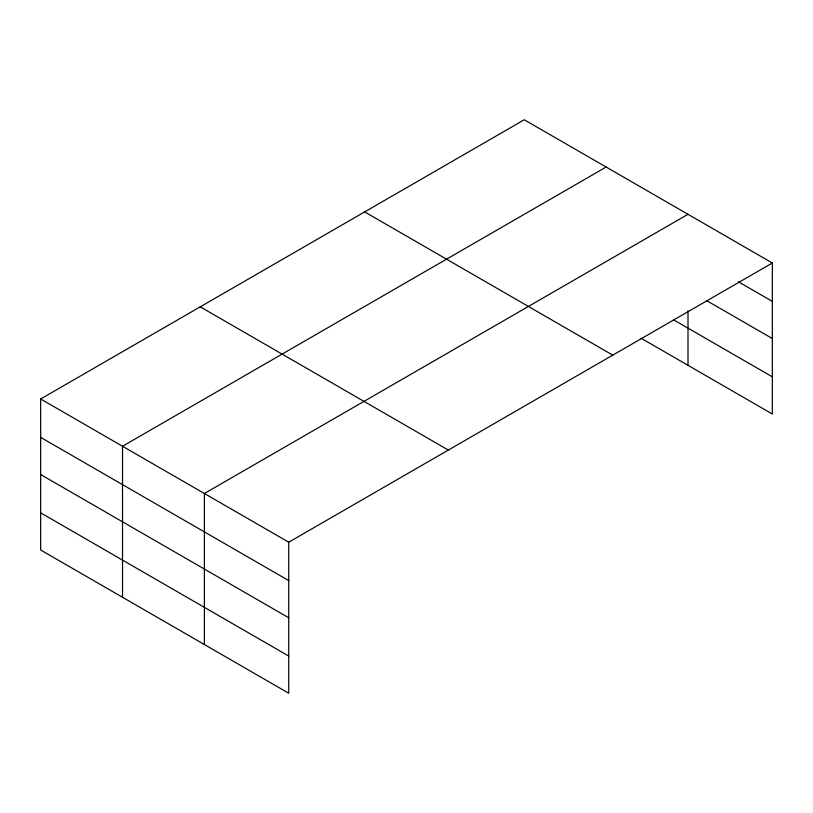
<?xml version="1.0" encoding="UTF-8"?>
<svg xmlns="http://www.w3.org/2000/svg" width="813" height="813" viewBox="0 0 813 813"><rect width="100%" height="100%" fill="white"/><g stroke="black" fill="none" stroke-linecap="round" stroke-linejoin="round"><path stroke-width="1.22" d="M40.65 398.98L288.737 542.21L288.737 693.235L40.65 549.995L40.65 398.98L524.263 119.765L772.35 263.006L772.35 414.02L641.061 338.218M606.132 167.041L122.519 446.246L122.519 597.26M688.001 214.307L204.388 493.511L204.388 644.526M288.737 542.21L772.35 263.006M738.387 281.776L772.35 301.389M706.619 300.607L772.35 338.554M673.804 319.956L772.35 376.846M364.671 211.908L612.758 355.139M200.242 306.836L448.329 450.077M40.65 437.364L288.737 580.594M40.65 474.528L288.737 617.768M40.65 512.83L288.737 656.061M688.001 310.861L688.001 365.322"/></g></svg>
